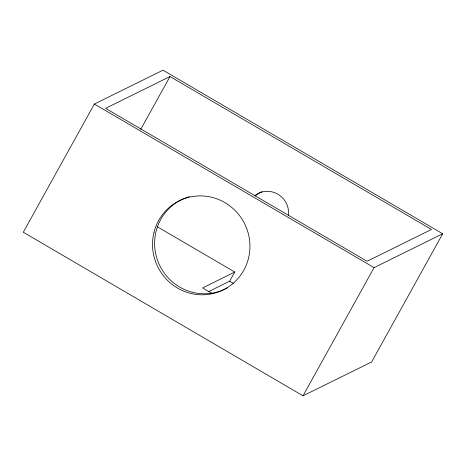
<?xml version="1.0" encoding="UTF-8"?>
<svg xmlns="http://www.w3.org/2000/svg" width="466" height="466" viewBox="0 0 466 466"><rect width="100%" height="100%" fill="white"/><g stroke="black" fill="none" stroke-linecap="round" stroke-linejoin="round"><path stroke-width="0.7" d="M94.359 104.046L23.3 232.243L303.022 395.82L371.641 361.954L442.7 233.757L162.978 70.18L94.359 104.046L374.082 267.624L442.7 233.757M140.709 129.385L169.997 76.552L431.475 229.464L367.062 261.257L105.584 108.345L169.997 76.552M208.419 291.693L229.68 281.202L234.753 272.045L157.188 226.68M303.022 395.82L374.082 267.624M234.753 272.045L202.547 287.941L211.622 293.248M229.68 281.202L233.309 283.322M255.333 195.965A21.296 20.772 63.7 0 1 262.189 191.619M254.774 195.662A21.296 20.772 63.7 0 1 277.899 194.211A21.296 20.772 63.7 0 1 288.483 215.374M227.746 287.592A49.687 48.47 63.7 0 1 158.626 263.069A49.687 48.47 63.7 0 1 189.307 196.687M153.984 232.371A49.687 48.47 63.7 0 0 214.581 293.172A49.687 48.47 63.7 0 0 235.126 210.521A49.687 48.47 63.7 0 0 153.984 232.371"/></g></svg>
